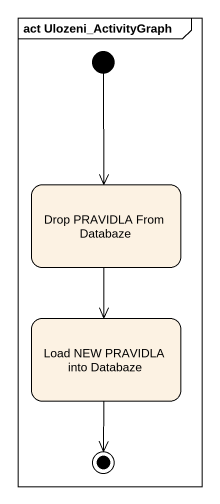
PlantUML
@startuml
mainframe act Ulozeni_ActivityGraph
hide empty description
state "Drop PRAVIDLA From Databaze" as Drop_PRAVIDLA_From_Databaze
state "Load NEW PRAVIDLA into Databaze" as Load_NEW_PRAVIDLA_into
[*] --> Drop_PRAVIDLA_From_Databaze
Drop_PRAVIDLA_From_Databaze --> Load_NEW_PRAVIDLA_into
Load_NEW_PRAVIDLA_into --> [*]
@enduml
